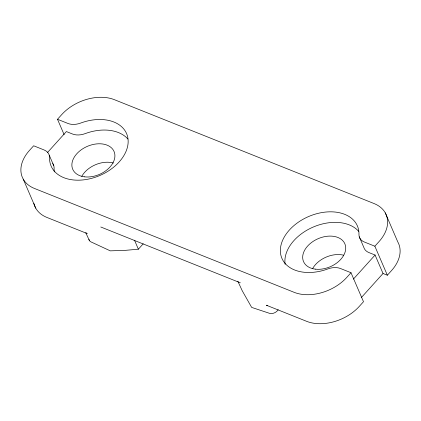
<?xml version="1.0" encoding="UTF-8"?>
<svg xmlns="http://www.w3.org/2000/svg" width="421" height="421" viewBox="0 0 421 421"><rect width="100%" height="100%" fill="white"/><g stroke="black" fill="none" stroke-linecap="round" stroke-linejoin="round"><path stroke-width="0.63" d="M64.134 134.667L57.503 119.28L61.682 114.644A39.121 26.581 -23.3 0 1 114.391 99.682L374.048 203.543A39.121 26.581 -23.3 0 1 379.042 241.58L374.864 246.222L387.352 275.218L391.53 270.582A39.121 26.581 -23.3 0 0 397.766 241.865L385.278 212.863M47.289 152.755L66.376 131.557L72.523 134.015A15.651 10.63 -23.3 0 0 85.189 133.615A41.079 27.912 -23.3 0 1 127.863 139.004M88.931 239.296A5.936 4.331 -19.2 0 0 91.062 241.933L110.286 250.853L125.574 250.327L138.362 249.2L143.198 243.827M374.864 246.222L364.386 242.028A15.651 10.63 -23.3 0 1 358.96 234.392A41.079 27.912 -23.3 0 0 317.466 213.51A41.079 27.912 -23.3 0 0 280.696 254.347A41.079 27.912 -23.3 0 0 327.859 268.93A15.651 10.63 -23.3 0 1 340.531 268.53L351.003 272.719L346.83 277.36A39.121 26.581 -23.3 0 1 294.121 292.321L34.464 188.461A39.121 26.581 -23.3 0 1 29.47 150.418L33.648 145.782L44.121 149.971A15.651 10.63 -23.3 0 1 49.552 157.612A41.079 27.912 -23.3 0 0 91.047 178.493A41.079 27.912 -23.3 0 0 127.816 137.651A41.079 27.912 -23.3 0 0 80.648 123.069A15.651 10.63 -23.3 0 1 67.981 123.469L57.503 119.28M353.387 279.128L375.079 255.037L368.928 252.574A15.651 10.63 -23.3 0 1 363.807 247.359L359.266 236.812M361.339 297.579L383.026 273.487L375.079 255.037M383.026 273.487L387.352 275.218M100.777 226.987L240.296 282.791M85.773 232.739L89.294 240.359M237.844 281.228L242.222 290.743L251.663 307.404L269.608 313.35A5.936 3.705 -26.9 0 0 273.624 313.171A5.841 3.647 -26.9 0 0 278.165 309.693M351.003 272.719L363.497 301.72L359.318 306.356A39.121 26.581 -23.3 0 1 306.609 321.318L266.372 305.225A5.868 3.989 -23.3 0 0 267.614 305.535M49.241 155.186L53.783 165.732M23.234 179.135L35.722 208.137M134.504 240.202L138.362 249.2M33.885 203.422A39.121 26.581 -23.3 0 0 46.952 217.457L87.189 233.555A5.868 3.989 -23.3 0 1 86.194 232.971M81.769 176.373A22.497 15.282 -23.3 0 1 113.37 163.027M285.133 264.293A41.079 27.912 -23.3 0 1 312.387 227.414A41.079 27.912 -23.3 0 1 358.718 231.376M54.314 171.894A41.079 27.912 -23.3 0 1 54.093 168.158A15.651 10.63 -23.3 0 0 52.736 163.585M312.571 268.693A22.497 15.282 -23.3 0 1 343.583 255.189M84.437 176.82A22.497 15.282 -23.3 0 0 114.822 154.302A22.497 15.282 -23.3 0 0 80.921 150.034A22.497 15.282 -23.3 0 0 84.437 176.82M315.245 269.14A22.497 15.282 -23.3 0 0 345.63 246.622A22.497 15.282 -23.3 0 0 311.729 242.354A22.497 15.282 -23.3 0 0 315.245 269.14"/></g></svg>
